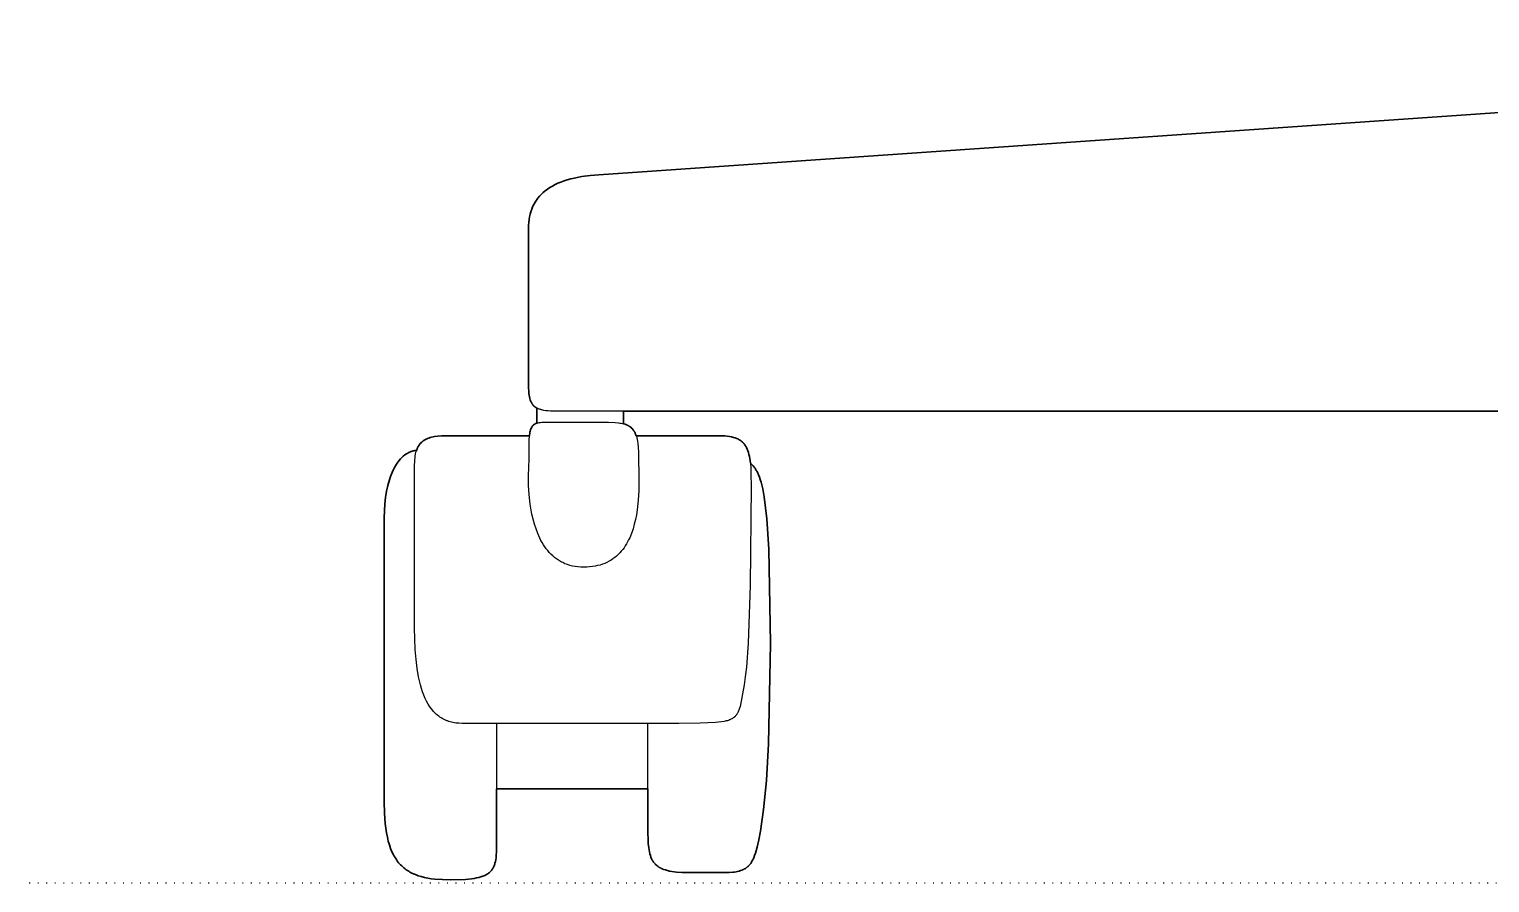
# Model space of a CAD drawing. Header units: millimetres. Extents: x 0 to 1824, y -1116 to 893.
# Drawn here: x 1079.5 to 1268, y 0 to 110.1 of the extents above; entities that cross this region are included whole.
import ezdxf

# ---------------------------------------------------------------- set-up
doc = ezdxf.new("R2010")
doc.units = ezdxf.units.MM
doc.linetypes.add('Dots', pattern=[1, 0, -1])
doc.layers.add('Blocks', color=7, linetype='Continuous')
for name, color, linetype, lineweight, true_color in [('Blocks$Inner', 7, 'Continuous', 25, 0x007f00), ('Blocks$Outline', 7, 'Continuous', 35, 0xff3f3f), ('Groud', 7, 'Dots', 25, 0x243775)]:
    doc.layers.add(name, color=color, linetype=linetype, lineweight=lineweight, true_color=true_color)

# ---------------------------------------------------------------- blocks, each defined once
blk = doc.blocks.new('Oxford Low Office Chair Side')
at = {"layer": 'Blocks$Inner'}
for points in [[(294.98, 60.83), (67.92, 60.83), (67.24, 60.84), (66.93, 60.87), (66.65, 60.9), (66.39, 60.94), (66.15, 60.99), (66.03, 61.02), (65.98, 61.04), (65.98, 61.04), (65.97, 61.04), (65.97, 61.04), (65.97, 61.04), (65.96, 61.04), (65.96, 61.04), (65.96, 61.04), (65.95, 61.04), (65.95, 61.05), (65.95, 61.05), (65.94, 61.05), (65.94, 61.05), (65.94, 61.05), (65.93, 61.05), (65.93, 61.05), (65.93, 61.05), (65.82, 61.09), (65.77, 61.11), (65.72, 61.13), (65.68, 61.15), (65.63, 61.17), (65.63, 61.17), (65.63, 61.17), (65.62, 61.17), (65.62, 61.17), (65.62, 61.17), (65.61, 61.17), (65.61, 61.17), (65.61, 61.18), (65.61, 61.18), (65.6, 61.18), (65.6, 61.18), (65.6, 61.18), (65.59, 61.18), (65.59, 61.18), (65.59, 61.19), (65.59, 61.19), (65.54, 61.21), (65.54, 61.21), (65.54, 61.21), (65.53, 61.21), (65.53, 61.21), (65.53, 61.22), (65.53, 61.22), (65.52, 61.22), (65.52, 61.22), (65.52, 61.22), (65.51, 61.22), (65.51, 61.22), (65.51, 61.22), (65.51, 61.23), (65.5, 61.23), (65.5, 61.23), (65.5, 61.23), (65.46, 61.25), (65.42, 61.28), (65.38, 61.3), (65.34, 61.33), (65.34, 61.33), (65.33, 61.33), (65.33, 61.33), (65.33, 61.33), (65.33, 61.33), (65.32, 61.34), (65.32, 61.34), (65.32, 61.34), (65.32, 61.34), (65.31, 61.34), (65.31, 61.34), (65.31, 61.35), (65.31, 61.35), (65.3, 61.35), (65.3, 61.35), (65.3, 61.35), (65.3, 61.35), (65.3, 61.36), (65.29, 61.36), (65.29, 61.36), (65.29, 61.36), (65.29, 61.36), (65.28, 61.36), (65.28, 61.37), (65.28, 61.37), (65.28, 61.37), (65.27, 61.37), (65.27, 61.37), (65.27, 61.37), (65.27, 61.38), (65.27, 61.38), (65.26, 61.38), (65.26, 61.38), (65.26, 61.38), (65.26, 61.38), (65.25, 61.39), (65.25, 61.39), (65.25, 61.39), (65.25, 61.39), (65.25, 61.39), (65.24, 61.39), (65.24, 61.4), (65.24, 61.4), (65.24, 61.4), (65.23, 61.4), (65.23, 61.4), (65.23, 61.4), (65.23, 61.41), (65.23, 61.41), (65.22, 61.41), (65.22, 61.41), (65.22, 61.41), (65.22, 61.42), (65.21, 61.42), (65.21, 61.42), (65.21, 61.42), (65.21, 61.42), (65.21, 61.42), (65.2, 61.43), (65.2, 61.43), (65.2, 61.43), (65.2, 61.43), (65.19, 61.43), (65.19, 61.43), (65.16, 61.46), (65.16, 61.46), (65.15, 61.47), (65.15, 61.47), (65.15, 61.47), (65.15, 61.47), (65.15, 61.47), (65.14, 61.48), (65.14, 61.48), (65.14, 61.48), (65.14, 61.48), (65.14, 61.48), (65.13, 61.49), (65.13, 61.49), (65.13, 61.49), (65.13, 61.49), (65.13, 61.49), (65.12, 61.49), (65.12, 61.5), (65.12, 61.5), (65.12, 61.5), (65.12, 61.5), (65.11, 61.5), (65.11, 61.51), (65.11, 61.51), (65.11, 61.51), (65.11, 61.51), (65.1, 61.51), (65.1, 61.51), (65.1, 61.52), (65.1, 61.52), (65.1, 61.52), (65.09, 61.52), (65.09, 61.52), (65.09, 61.53), (65.09, 61.53), (65.09, 61.53), (65.08, 61.53), (65.08, 61.53), (65.08, 61.54), (65.08, 61.54), (65.08, 61.54), (65.07, 61.54), (65.07, 61.54), (65.07, 61.55), (65.07, 61.55), (65.07, 61.55), (65.06, 61.55), (65.06, 61.55), (65.03, 61.58), (65, 61.62), (64.98, 61.65), (64.95, 61.68), (64.92, 61.72), (64.92, 61.72), (64.92, 61.72), (64.92, 61.72), (64.92, 61.73), (64.91, 61.73), (64.91, 61.73), (64.91, 61.73), (64.91, 61.74), (64.91, 61.74), (64.91, 61.74), (64.9, 61.74), (64.9, 61.74), (64.9, 61.75), (64.9, 61.75), (64.9, 61.75), (64.9, 61.75), (64.87, 61.79), (64.85, 61.83), (64.82, 61.86), (64.78, 61.94), (64.76, 61.98), (64.74, 62.02), (64.7, 62.1), (64.67, 62.19), (64.63, 62.28), (64.58, 62.47), (64.53, 62.67), (64.49, 62.89), (64.46, 63.12), (64.44, 63.36), (64.41, 63.89), (64.41, 66.59), (64.41, 84.44), (64.42, 84.82), (64.44, 85.19), (64.48, 85.55), (64.54, 85.9), (64.62, 86.24), (64.71, 86.57), (64.82, 86.89), (64.94, 87.19), (65.08, 87.49), (65.25, 87.78), (65.42, 88.06), (65.62, 88.32), (65.83, 88.58), (66.07, 88.82), (66.32, 89.06), (66.58, 89.28), (66.87, 89.49), (67.18, 89.69), (67.5, 89.88), (67.84, 90.06), (68.21, 90.23), (68.59, 90.39), (68.99, 90.53), (69.41, 90.67), (69.85, 90.79), (70.31, 90.9), (71.29, 91.09), (72.35, 91.23), (73.5, 91.32), (345.1, 110.11)], [(65.49, 59.29), (65.49, 61.24)], [(76.65, 59.21), (76.65, 60.83)], [(78.3, 57.66), (89.03, 57.66), (89.39, 57.66), (89.72, 57.64), (90.03, 57.61), (90.32, 57.58), (90.59, 57.53), (90.85, 57.46), (91.08, 57.39), (91.3, 57.3), (91.41, 57.25), (91.46, 57.23), (91.46, 57.23), (91.46, 57.23), (91.47, 57.22), (91.47, 57.22), (91.47, 57.22), (91.48, 57.22), (91.48, 57.22), (91.48, 57.22), (91.49, 57.22), (91.49, 57.21), (91.49, 57.21), (91.49, 57.21), (91.5, 57.21), (91.5, 57.21), (91.5, 57.21), (91.51, 57.2), (91.51, 57.2), (91.51, 57.2), (91.52, 57.2), (91.52, 57.2), (91.52, 57.2), (91.52, 57.19), (91.53, 57.19), (91.53, 57.19), (91.53, 57.19), (91.54, 57.19), (91.54, 57.19), (91.54, 57.18), (91.55, 57.18), (91.55, 57.18), (91.55, 57.18), (91.56, 57.18), (91.6, 57.15), (91.65, 57.12), (91.69, 57.09), (91.74, 57.06), (91.78, 57.03), (91.83, 57), (91.87, 56.97), (91.91, 56.94), (91.95, 56.9), (92.03, 56.83), (92.1, 56.76), (92.14, 56.72), (92.14, 56.72), (92.14, 56.72), (92.14, 56.72), (92.14, 56.71), (92.15, 56.71), (92.15, 56.71), (92.15, 56.71), (92.15, 56.7), (92.16, 56.7), (92.16, 56.7), (92.16, 56.7), (92.16, 56.69), (92.16, 56.69), (92.17, 56.69), (92.17, 56.69), (92.17, 56.68), (92.2, 56.64), (92.24, 56.6), (92.27, 56.56), (92.3, 56.52), (92.33, 56.48), (92.36, 56.43), (92.42, 56.35), (92.45, 56.3), (92.45, 56.3), (92.45, 56.29), (92.45, 56.29), (92.46, 56.29), (92.46, 56.28), (92.46, 56.28), (92.46, 56.28), (92.46, 56.28), (92.47, 56.26), (92.47, 56.26), (92.47, 56.26), (92.47, 56.26), (92.48, 56.25), (92.5, 56.2), (92.5, 56.2), (92.51, 56.2), (92.51, 56.2), (92.51, 56.19), (92.51, 56.19), (92.51, 56.19), (92.51, 56.18), (92.52, 56.18), (92.52, 56.18), (92.52, 56.17), (92.52, 56.17), (92.52, 56.17), (92.52, 56.17), (92.52, 56.16), (92.53, 56.16), (92.53, 56.16), (92.62, 55.95), (92.67, 55.85), (92.71, 55.74), (92.78, 55.5), (92.85, 55.26), (92.91, 55), (92.95, 54.73), (93.03, 54.13), (93.08, 53.48), (93.11, 52.76), (93.12, 51.14), (93.01, 38.38), (92.74, 30.91), (92.52, 27.83), (92.38, 26.57), (92.22, 25.55), (91.7, 22.76), (91.63, 22.51), (91.56, 22.28), (91.52, 22.17), (91.47, 22.07), (91.42, 21.97), (91.37, 21.87), (91.32, 21.78), (91.26, 21.7), (91.23, 21.65), (91.2, 21.61), (91.13, 21.54), (91.06, 21.46), (90.99, 21.39), (90.97, 21.37), (90.97, 21.37), (90.97, 21.37), (90.96, 21.37), (90.96, 21.37), (90.96, 21.36), (90.96, 21.36), (90.95, 21.36), (90.95, 21.36), (90.93, 21.34), (90.93, 21.34), (90.92, 21.34), (90.92, 21.34), (90.92, 21.33), (90.92, 21.33), (90.91, 21.33), (90.91, 21.33), (90.91, 21.32), (90.82, 21.26), (90.73, 21.2), (90.64, 21.15), (90.53, 21.09), (90.43, 21.04), (90.31, 21), (90.19, 20.95), (90.06, 20.91), (89.92, 20.88), (89.63, 20.81), (89.3, 20.75), (88.54, 20.66), (86.55, 20.57), (83.81, 20.55), (55.86, 20.55), (55.44, 20.57), (55.04, 20.6), (54.85, 20.63), (54.66, 20.67), (54.47, 20.71), (54.29, 20.76), (54.11, 20.82), (53.94, 20.88), (53.92, 20.89), (53.91, 20.89), (53.91, 20.89), (53.9, 20.89), (53.9, 20.9), (53.89, 20.9), (53.89, 20.9), (53.88, 20.9), (53.88, 20.9), (53.87, 20.91), (53.87, 20.91), (53.86, 20.91), (53.85, 20.91), (53.81, 20.93), (53.81, 20.93), (53.8, 20.93), (53.8, 20.94), (53.79, 20.94), (53.79, 20.94), (53.78, 20.94), (53.78, 20.95), (53.77, 20.95), (53.61, 21.02), (53.44, 21.1), (53.36, 21.15), (53.29, 21.19), (53.13, 21.28), (52.98, 21.38), (52.84, 21.49), (52.7, 21.6), (52.56, 21.72), (52.42, 21.84), (52.16, 22.11), (51.92, 22.4), (51.69, 22.71), (51.48, 23.05), (51.27, 23.41), (51.09, 23.79), (50.91, 24.2), (50.75, 24.62), (50.6, 25.07), (50.47, 25.55), (50.23, 26.55), (50.04, 27.65), (49.9, 28.82), (49.8, 30.08), (49.72, 32.83), (49.72, 53.94), (49.73, 54.25), (49.74, 54.54), (49.77, 54.81), (49.8, 55.07), (49.84, 55.31), (49.89, 55.53), (49.96, 55.74), (49.99, 55.84), (50.03, 55.94), (50.06, 56.03), (50.1, 56.12), (50.13, 56.16), (50.15, 56.21), (50.19, 56.29), (50.29, 56.45), (50.34, 56.52), (50.39, 56.59), (50.45, 56.66), (50.51, 56.73), (50.57, 56.79), (50.63, 56.85), (50.69, 56.9), (50.76, 56.96), (50.83, 57.01), (50.9, 57.06), (50.97, 57.11), (51.04, 57.15), (51.2, 57.23), (51.28, 57.27), (51.36, 57.31), (51.53, 57.37), (51.71, 57.43), (51.9, 57.48), (52.09, 57.52), (52.29, 57.55), (52.72, 57.61), (53.17, 57.64), (54.16, 57.66), (64.54, 57.66)], [(60.3, 20.55), (60.3, 5.41), (60.28, 4.07), (60.24, 3.49), (60.22, 3.23), (60.18, 2.97), (60.13, 2.74), (60.08, 2.51), (60.05, 2.4), (60.01, 2.3), (59.98, 2.2), (59.94, 2.1), (59.89, 2.01), (59.84, 1.92), (59.79, 1.83), (59.74, 1.74), (59.68, 1.66), (59.62, 1.58), (59.55, 1.5), (59.48, 1.43), (59.41, 1.36), (59.33, 1.29), (59.25, 1.23), (59.16, 1.17), (59.07, 1.11), (58.97, 1.05), (58.87, 1), (58.76, 0.94), (58.65, 0.9), (58.53, 0.85), (58.28, 0.76), (58.01, 0.69), (57.71, 0.62), (57.39, 0.56), (57.04, 0.51), (56.26, 0.44), (54.35, 0.39), (53.3, 0.41), (52.33, 0.48), (51.86, 0.53), (51.42, 0.6), (50.99, 0.69), (50.58, 0.79), (50.19, 0.91), (49.81, 1.05), (49.45, 1.2), (49.28, 1.29), (49.11, 1.38), (48.95, 1.48), (48.79, 1.58), (48.63, 1.68), (48.48, 1.8), (48.33, 1.91), (48.19, 2.04), (48.05, 2.17), (47.91, 2.3), (47.78, 2.45), (47.65, 2.59), (47.53, 2.75), (47.41, 2.91), (47.19, 3.25), (47.09, 3.43), (46.98, 3.62), (46.79, 4.01), (46.62, 4.44), (46.46, 4.89), (46.32, 5.38), (46.2, 5.9), (46.09, 6.45), (46, 7.03), (45.93, 7.64), (45.83, 8.98), (45.8, 10.47), (45.8, 47.06), (45.82, 47.99), (45.87, 48.87), (45.97, 49.71), (46.1, 50.51), (46.26, 51.27), (46.46, 51.97), (46.57, 52.3), (46.68, 52.62), (46.81, 52.93), (46.94, 53.22), (47.08, 53.5), (47.23, 53.77), (47.38, 54.02), (47.55, 54.25), (47.71, 54.47), (47.89, 54.67), (48.07, 54.86), (48.26, 55.03), (48.45, 55.19), (48.65, 55.32), (48.76, 55.39), (48.86, 55.44), (48.96, 55.5), (49.07, 55.55), (49.18, 55.59), (49.29, 55.63), (49.4, 55.67), (49.51, 55.7), (49.63, 55.72), (49.74, 55.75), (49.86, 55.76), (49.97, 55.78)], [(93.03, 54.15), (93.27, 53.9), (93.39, 53.77), (93.51, 53.62), (93.63, 53.47), (93.75, 53.29), (93.8, 53.19), (93.86, 53.09), (93.98, 52.87), (94.09, 52.62), (94.2, 52.33), (94.31, 52.02), (94.42, 51.66), (94.62, 50.81), (94.81, 49.77), (95.14, 46.97), (95.4, 43.04), (95.62, 30.88), (95.37, 17.94), (95.1, 13.2), (94.74, 9.47), (94.34, 6.64), (94.13, 5.53), (93.91, 4.6), (93.68, 3.84), (93.57, 3.52), (93.46, 3.23), (93.35, 2.98), (93.24, 2.77), (93.19, 2.67), (93.13, 2.59), (93.08, 2.5), (93.03, 2.43), (92.97, 2.36), (92.92, 2.3), (92.8, 2.17), (92.74, 2.12), (92.74, 2.11), (92.73, 2.11), (92.73, 2.11), (92.73, 2.11), (92.73, 2.11), (92.73, 2.1), (92.72, 2.1), (92.72, 2.1), (92.72, 2.1), (92.72, 2.1), (92.72, 2.1), (92.71, 2.09), (92.71, 2.09), (92.71, 2.09), (92.71, 2.09), (92.71, 2.09), (92.67, 2.06), (92.61, 2.01), (92.58, 1.98), (92.54, 1.96), (92.47, 1.91), (92.4, 1.86), (92.33, 1.82), (92.25, 1.78), (92.17, 1.74), (92.13, 1.72), (92.13, 1.72), (92.13, 1.71), (92.13, 1.71), (92.12, 1.71), (92.12, 1.71), (92.12, 1.71), (92.12, 1.71), (92.11, 1.71), (92.11, 1.71), (92.11, 1.71), (92.11, 1.7), (92.1, 1.7), (92.1, 1.7), (92.1, 1.7), (92.09, 1.7), (92.07, 1.69), (92.07, 1.69), (92.07, 1.69), (92.07, 1.69), (92.06, 1.68), (92.06, 1.68), (92.06, 1.68), (92.06, 1.68), (92.05, 1.68), (92.01, 1.66), (91.97, 1.65), (91.97, 1.64), (91.97, 1.64), (91.96, 1.64), (91.96, 1.64), (91.96, 1.64), (91.96, 1.64), (91.95, 1.64), (91.95, 1.64), (91.95, 1.64), (91.94, 1.64), (91.94, 1.63), (91.94, 1.63), (91.94, 1.63), (91.93, 1.63), (91.93, 1.63), (91.93, 1.63), (91.75, 1.57), (91.57, 1.51), (91.38, 1.47), (91.18, 1.42), (90.97, 1.39), (90.75, 1.36), (90.28, 1.31), (85.02, 1.31), (84.23, 1.33), (83.52, 1.38), (83.19, 1.41), (82.89, 1.46), (82.6, 1.51), (82.33, 1.58), (82.07, 1.65), (81.84, 1.73), (81.78, 1.75), (81.73, 1.77), (81.67, 1.8), (81.62, 1.82), (81.57, 1.85), (81.52, 1.87), (81.46, 1.9), (81.42, 1.92), (81.37, 1.95), (81.32, 1.98), (81.27, 2.01), (81.23, 2.03), (81.18, 2.06), (81.18, 2.06), (81.18, 2.07), (81.17, 2.07), (81.17, 2.07), (81.16, 2.08), (81.16, 2.08), (81.15, 2.08), (81.15, 2.08), (81.15, 2.09), (81.15, 2.09), (81.14, 2.09), (81.14, 2.09), (81.14, 2.09), (81.1, 2.12), (81.05, 2.16), (81.01, 2.19), (81.01, 2.19), (81.01, 2.19), (81, 2.19), (81, 2.2), (81, 2.2), (81, 2.2), (80.99, 2.2), (80.99, 2.2), (80.99, 2.21), (80.99, 2.21), (80.98, 2.21), (80.98, 2.21), (80.98, 2.21), (80.98, 2.22), (80.97, 2.22), (80.97, 2.22), (80.93, 2.25), (80.89, 2.29), (80.82, 2.36), (80.82, 2.36), (80.81, 2.36), (80.81, 2.36), (80.81, 2.37), (80.8, 2.38), (80.8, 2.38), (80.8, 2.38), (80.79, 2.38), (80.79, 2.38), (80.78, 2.39), (80.77, 2.4), (80.77, 2.41), (80.77, 2.41), (80.77, 2.41), (80.76, 2.41), (80.76, 2.41), (80.76, 2.42), (80.76, 2.42), (80.76, 2.42), (80.75, 2.43), (80.68, 2.51), (80.61, 2.58), (80.55, 2.67), (80.49, 2.75), (80.44, 2.84), (80.38, 2.93), (80.36, 2.97), (80.34, 3.02), (80.29, 3.11), (80.2, 3.31), (80.13, 3.52), (80.06, 3.75), (80, 3.98), (79.96, 4.23), (79.92, 4.49), (79.86, 5.05), (79.83, 5.67), (79.82, 6.34), (79.82, 20.55)], [(60.3, 12.1), (79.82, 12.1)]]:
    blk.add_lwpolyline(points, dxfattribs=at)
blk.add_lwpolyline([(64.49, 54.42), (64.49, 56.73), (64.5, 57.19), (64.53, 57.59), (64.55, 57.78), (64.57, 57.96), (64.6, 58.12), (64.64, 58.27), (64.68, 58.42), (64.72, 58.55), (64.78, 58.67), (64.81, 58.73), (64.84, 58.78), (64.87, 58.84), (64.91, 58.89), (64.91, 58.89), (64.91, 58.89), (64.91, 58.89), (64.91, 58.89), (64.91, 58.9), (64.92, 58.91), (64.94, 58.93), (64.98, 58.98), (65.03, 59.02), (65.03, 59.02), (65.03, 59.03), (65.03, 59.03), (65.04, 59.03), (65.04, 59.03), (65.04, 59.04), (65.04, 59.04), (65.05, 59.04), (65.07, 59.06), (65.12, 59.1), (65.16, 59.13), (65.22, 59.17), (65.27, 59.2), (65.33, 59.23), (65.35, 59.24), (65.38, 59.25), (65.45, 59.28), (65.51, 59.3), (65.58, 59.32), (65.65, 59.33), (65.79, 59.36), (65.95, 59.38), (66.13, 59.4), (66.31, 59.4), (74.72, 59.4), (75.6, 59.37), (76, 59.34), (76.19, 59.31), (76.38, 59.28), (76.55, 59.24), (76.72, 59.2), (76.88, 59.14), (76.96, 59.11), (77, 59.1), (77.04, 59.08), (77.08, 59.07), (77.11, 59.05), (77.15, 59.03), (77.15, 59.03), (77.16, 59.03), (77.16, 59.03), (77.16, 59.03), (77.16, 59.03), (77.16, 59.03), (77.17, 59.02), (77.17, 59.02), (77.17, 59.02), (77.17, 59.02), (77.18, 59.02), (77.18, 59.02), (77.18, 59.02), (77.18, 59.02), (77.19, 59.02), (77.19, 59.01), (77.22, 59), (77.23, 59), (77.23, 58.99), (77.23, 58.99), (77.23, 58.99), (77.23, 58.99), (77.24, 58.99), (77.24, 58.99), (77.24, 58.99), (77.24, 58.99), (77.25, 58.98), (77.25, 58.98), (77.25, 58.98), (77.25, 58.98), (77.25, 58.98), (77.26, 58.98), (77.26, 58.98), (77.29, 58.96), (77.33, 58.94), (77.36, 58.92), (77.4, 58.9), (77.43, 58.87), (77.46, 58.85), (77.49, 58.83), (77.53, 58.81), (77.59, 58.76), (77.65, 58.71), (77.71, 58.65), (77.82, 58.54), (77.87, 58.47), (77.92, 58.41), (77.97, 58.34), (78.02, 58.27), (78.06, 58.2), (78.11, 58.12), (78.15, 58.04), (78.19, 57.96), (78.26, 57.78), (78.33, 57.6), (78.39, 57.39), (78.44, 57.18), (78.48, 56.95), (78.52, 56.7), (78.57, 56.16), (78.58, 55.56), (78.66, 51.8), (78.64, 50.6), (78.57, 49.36), (78.43, 48.1), (78.33, 47.47), (78.21, 46.85), (78.06, 46.24), (77.89, 45.65), (77.69, 45.07), (77.46, 44.51), (77.33, 44.24), (77.19, 43.97), (77.05, 43.71), (76.89, 43.46), (76.73, 43.22), (76.56, 42.99), (76.37, 42.76), (76.18, 42.55), (75.98, 42.34), (75.76, 42.14), (75.54, 41.96), (75.3, 41.78), (75.06, 41.62), (74.8, 41.47), (74.53, 41.33), (74.25, 41.2), (73.96, 41.09), (73.65, 40.99), (73.33, 40.91), (73, 40.84), (72.65, 40.78), (72.29, 40.74), (71.92, 40.71), (71.53, 40.71), (71.15, 40.72), (70.77, 40.75), (70.42, 40.79), (70.07, 40.86), (69.74, 40.94), (69.42, 41.05), (69.11, 41.16), (68.82, 41.3), (68.68, 41.37), (68.54, 41.44), (68.4, 41.52), (68.27, 41.61), (68.14, 41.69), (68.01, 41.78), (67.89, 41.88), (67.76, 41.97), (67.64, 42.07), (67.53, 42.17), (67.3, 42.39), (67.09, 42.61), (66.89, 42.85), (66.7, 43.1), (66.51, 43.35), (66.34, 43.61), (66.18, 43.89), (66.02, 44.17), (65.88, 44.45), (65.61, 45.05), (65.38, 45.66), (65.18, 46.28), (65.01, 46.92), (64.86, 47.56), (64.64, 48.84), (64.51, 50.08), (64.43, 51.24), (64.41, 52.28), (64.45, 53.83)], close=True, dxfattribs=at)
at = {"layer": 'Blocks$Outline'}
for points in [[(73.5, 91.32), (345.1, 110.11)], [(68.59, 90.39), (68.99, 90.53)], [(68.99, 90.53), (69.41, 90.67)], [(69.41, 90.67), (69.85, 90.79)], [(69.85, 90.79), (70.31, 90.9)], [(70.31, 90.9), (71.29, 91.09)], [(71.29, 91.09), (72.35, 91.23)], [(72.35, 91.23), (73.5, 91.32)], [(65.62, 88.32), (65.83, 88.58)], [(65.83, 88.58), (66.07, 88.82)], [(66.07, 88.82), (66.32, 89.06)], [(66.32, 89.06), (66.58, 89.28)], [(66.58, 89.28), (66.87, 89.49)], [(66.87, 89.49), (67.18, 89.69)], [(67.18, 89.69), (67.5, 89.88)], [(67.5, 89.88), (67.84, 90.06)], [(67.84, 90.06), (68.21, 90.23)], [(68.21, 90.23), (68.59, 90.39)], [(64.71, 86.57), (64.82, 86.89)], [(64.82, 86.89), (64.94, 87.19)], [(64.94, 87.19), (65.08, 87.49)], [(65.08, 87.49), (65.25, 87.78)], [(65.25, 87.78), (65.42, 88.06)], [(65.42, 88.06), (65.62, 88.32)], [(64.41, 84.44), (64.42, 84.82)], [(64.42, 84.82), (64.44, 85.19)], [(64.44, 85.19), (64.48, 85.55)], [(64.48, 85.55), (64.54, 85.9)], [(64.54, 85.9), (64.62, 86.24)], [(64.62, 86.24), (64.71, 86.57)], [(64.41, 66.59), (64.41, 84.44)], [(64.41, 63.89), (64.41, 66.59)], [(64.44, 63.36), (64.41, 63.89)], [(64.46, 63.12), (64.44, 63.36)], [(64.49, 62.89), (64.46, 63.12)], [(64.53, 62.67), (64.49, 62.89)], [(64.58, 62.47), (64.53, 62.67)], [(64.63, 62.28), (64.58, 62.47)], [(64.67, 62.19), (64.63, 62.28)], [(64.7, 62.1), (64.67, 62.19)], [(64.74, 62.02), (64.7, 62.1)], [(64.76, 61.98), (64.74, 62.02)], [(64.78, 61.94), (64.76, 61.98)], [(64.82, 61.86), (64.78, 61.94)], [(64.85, 61.83), (64.82, 61.86)], [(64.87, 61.79), (64.85, 61.83)], [(64.9, 61.75), (64.87, 61.79)], [(64.9, 61.74), (64.9, 61.75)], [(64.9, 61.75), (64.9, 61.75)], [(64.9, 61.75), (64.9, 61.75)], [(64.9, 61.75), (64.9, 61.75)], [(64.91, 61.74), (64.9, 61.74)], [(64.9, 61.74), (64.9, 61.74)], [(64.91, 61.73), (64.91, 61.74)], [(64.91, 61.74), (64.91, 61.74)], [(64.91, 61.74), (64.91, 61.74)], [(64.92, 61.73), (64.91, 61.73)], [(64.91, 61.73), (64.91, 61.73)], [(64.91, 61.73), (64.91, 61.73)], [(64.92, 61.72), (64.92, 61.73)], [(64.95, 61.68), (64.92, 61.72)], [(64.92, 61.72), (64.92, 61.72)], [(64.92, 61.72), (64.92, 61.72)], [(64.92, 61.72), (64.92, 61.72)], [(64.98, 61.65), (64.95, 61.68)], [(65, 61.62), (64.98, 61.65)], [(65.03, 61.58), (65, 61.62)], [(65.06, 61.55), (65.03, 61.58)], [(65.07, 61.55), (65.06, 61.55)], [(65.06, 61.55), (65.06, 61.55)], [(65.07, 61.54), (65.07, 61.55)], [(65.07, 61.55), (65.07, 61.55)], [(65.07, 61.55), (65.07, 61.55)], [(65.08, 61.54), (65.07, 61.54)], [(65.07, 61.54), (65.07, 61.54)], [(65.08, 61.53), (65.08, 61.54)], [(65.08, 61.54), (65.08, 61.54)], [(65.08, 61.54), (65.08, 61.54)], [(65.09, 61.53), (65.08, 61.53)], [(65.08, 61.53), (65.08, 61.53)], [(65.09, 61.52), (65.09, 61.53)], [(65.09, 61.53), (65.09, 61.53)], [(65.09, 61.53), (65.09, 61.53)], [(65.1, 61.52), (65.09, 61.52)], [(65.09, 61.52), (65.09, 61.52)], [(65.1, 61.51), (65.1, 61.52)], [(65.1, 61.52), (65.1, 61.52)], [(65.1, 61.52), (65.1, 61.52)], [(65.11, 61.51), (65.1, 61.51)], [(65.1, 61.51), (65.1, 61.51)], [(65.11, 61.5), (65.11, 61.51)], [(65.11, 61.51), (65.11, 61.51)], [(65.11, 61.51), (65.11, 61.51)], [(65.11, 61.51), (65.11, 61.51)], [(65.12, 61.5), (65.11, 61.5)], [(65.12, 61.49), (65.12, 61.5)], [(65.12, 61.5), (65.12, 61.5)], [(65.12, 61.5), (65.12, 61.5)], [(65.12, 61.5), (65.12, 61.5)], [(65.13, 61.49), (65.12, 61.49)], [(65.14, 61.48), (65.13, 61.49)], [(65.13, 61.49), (65.13, 61.49)], [(65.13, 61.49), (65.13, 61.49)], [(65.13, 61.49), (65.13, 61.49)], [(65.13, 61.49), (65.13, 61.49)], [(65.15, 61.47), (65.14, 61.48)], [(65.14, 61.48), (65.14, 61.48)], [(65.14, 61.48), (65.14, 61.48)], [(65.14, 61.48), (65.14, 61.48)], [(65.14, 61.48), (65.14, 61.48)], [(65.16, 61.46), (65.15, 61.47)], [(65.15, 61.47), (65.15, 61.47)], [(65.15, 61.47), (65.15, 61.47)], [(65.15, 61.47), (65.15, 61.47)], [(65.15, 61.47), (65.15, 61.47)], [(65.19, 61.43), (65.16, 61.46)], [(65.16, 61.46), (65.16, 61.46)], [(65.2, 61.43), (65.19, 61.43)], [(65.19, 61.43), (65.19, 61.43)], [(65.21, 61.42), (65.2, 61.43)], [(65.2, 61.43), (65.2, 61.43)], [(65.2, 61.43), (65.2, 61.43)], [(65.2, 61.43), (65.2, 61.43)], [(65.22, 61.42), (65.21, 61.42)], [(65.21, 61.42), (65.21, 61.42)], [(65.21, 61.42), (65.21, 61.42)], [(65.21, 61.42), (65.21, 61.42)], [(65.21, 61.42), (65.21, 61.42)], [(65.22, 61.41), (65.22, 61.42)], [(65.23, 61.41), (65.22, 61.41)], [(65.22, 61.41), (65.22, 61.41)], [(65.22, 61.41), (65.22, 61.41)], [(65.23, 61.4), (65.23, 61.41)], [(65.23, 61.41), (65.23, 61.41)], [(65.24, 61.4), (65.23, 61.4)], [(65.23, 61.4), (65.23, 61.4)], [(65.23, 61.4), (65.23, 61.4)], [(65.24, 61.39), (65.24, 61.4)], [(65.24, 61.4), (65.24, 61.4)], [(65.24, 61.4), (65.24, 61.4)], [(65.25, 61.39), (65.24, 61.39)], [(65.26, 61.38), (65.25, 61.39)], [(65.25, 61.39), (65.25, 61.39)], [(65.25, 61.39), (65.25, 61.39)], [(65.25, 61.39), (65.25, 61.39)], [(65.25, 61.39), (65.25, 61.39)], [(65.27, 61.38), (65.26, 61.38)], [(65.26, 61.38), (65.26, 61.38)], [(65.26, 61.38), (65.26, 61.38)], [(65.26, 61.38), (65.26, 61.38)], [(65.27, 61.37), (65.27, 61.38)], [(65.27, 61.38), (65.27, 61.38)], [(65.28, 61.37), (65.27, 61.37)], [(65.27, 61.37), (65.27, 61.37)], [(65.27, 61.37), (65.27, 61.37)], [(65.28, 61.36), (65.28, 61.37)], [(65.28, 61.37), (65.28, 61.37)], [(65.28, 61.37), (65.28, 61.37)], [(65.29, 61.36), (65.28, 61.36)], [(65.3, 61.36), (65.29, 61.36)], [(65.29, 61.36), (65.29, 61.36)], [(65.29, 61.36), (65.29, 61.36)], [(65.29, 61.36), (65.29, 61.36)], [(65.3, 61.35), (65.3, 61.36)], [(65.31, 61.35), (65.3, 61.35)], [(65.3, 61.35), (65.3, 61.35)], [(65.3, 61.35), (65.3, 61.35)], [(65.3, 61.35), (65.3, 61.35)], [(65.31, 61.34), (65.31, 61.35)], [(65.31, 61.35), (65.31, 61.35)], [(65.32, 61.34), (65.31, 61.34)], [(65.31, 61.34), (65.31, 61.34)], [(65.33, 61.33), (65.32, 61.34)], [(65.32, 61.34), (65.32, 61.34)], [(65.32, 61.34), (65.32, 61.34)], [(65.32, 61.34), (65.32, 61.34)], [(65.34, 61.33), (65.33, 61.33)], [(65.33, 61.33), (65.33, 61.33)], [(65.33, 61.33), (65.33, 61.33)], [(65.33, 61.33), (65.33, 61.33)], [(65.38, 61.3), (65.34, 61.33)], [(65.34, 61.33), (65.34, 61.33)], [(65.42, 61.28), (65.38, 61.3)], [(65.46, 61.25), (65.42, 61.28)], [(65.49, 61.24), (65.46, 61.25)], [(65.49, 59.29), (65.49, 61.24)], [(281, 60.83), (76.65, 60.83)], [(76.65, 60.83), (76.65, 59.21)], [(64.64, 58.27), (64.68, 58.42)], [(64.68, 58.42), (64.72, 58.55)], [(64.72, 58.55), (64.78, 58.67)], [(64.78, 58.67), (64.81, 58.73)], [(64.81, 58.73), (64.84, 58.78)], [(64.84, 58.78), (64.87, 58.84)], [(64.87, 58.84), (64.91, 58.89)], [(64.91, 58.89), (64.91, 58.9)], [(64.91, 58.9), (64.92, 58.9)], [(64.91, 58.89), (64.91, 58.89)], [(64.91, 58.89), (64.91, 58.89)], [(64.91, 58.89), (64.91, 58.89)], [(64.91, 58.89), (64.91, 58.89)], [(64.91, 58.89), (64.91, 58.89)], [(64.91, 58.89), (64.91, 58.89)], [(64.92, 58.91), (64.94, 58.93)], [(64.92, 58.9), (64.92, 58.91)], [(64.94, 58.93), (64.98, 58.98)], [(64.98, 58.98), (65.03, 59.02)], [(65.03, 59.02), (65.03, 59.03)], [(65.03, 59.03), (65.03, 59.03)], [(65.03, 59.03), (65.03, 59.03)], [(65.03, 59.03), (65.04, 59.03)], [(65.03, 59.02), (65.03, 59.02)], [(65.04, 59.03), (65.04, 59.04)], [(65.04, 59.04), (65.04, 59.04)], [(65.04, 59.04), (65.04, 59.04)], [(65.04, 59.04), (65.05, 59.04)], [(65.04, 59.03), (65.04, 59.03)], [(65.04, 59.03), (65.04, 59.03)], [(65.05, 59.04), (65.07, 59.06)], [(65.05, 59.04), (65.05, 59.04)], [(65.07, 59.06), (65.12, 59.1)], [(65.12, 59.1), (65.16, 59.13)], [(65.16, 59.13), (65.22, 59.17)], [(65.22, 59.17), (65.27, 59.2)], [(65.27, 59.2), (65.33, 59.23)], [(65.33, 59.23), (65.35, 59.24)], [(65.35, 59.24), (65.38, 59.25)], [(65.38, 59.25), (65.45, 59.28)], [(65.45, 59.28), (65.49, 59.29)], [(76.65, 59.21), (76.72, 59.2)], [(76.72, 59.2), (76.88, 59.14)], [(76.88, 59.14), (76.96, 59.11)], [(76.96, 59.11), (77, 59.1)], [(77, 59.1), (77.04, 59.08)], [(77.04, 59.08), (77.08, 59.07)], [(77.08, 59.07), (77.11, 59.05)], [(77.11, 59.05), (77.15, 59.03)], [(77.15, 59.03), (77.15, 59.03)], [(77.15, 59.03), (77.16, 59.03)], [(77.16, 59.03), (77.16, 59.03)], [(77.16, 59.03), (77.16, 59.03)], [(77.16, 59.03), (77.16, 59.03)], [(77.16, 59.03), (77.16, 59.03)], [(77.16, 59.03), (77.17, 59.02)], [(77.17, 59.02), (77.17, 59.02)], [(77.17, 59.02), (77.17, 59.02)], [(77.17, 59.02), (77.17, 59.02)], [(77.17, 59.02), (77.18, 59.02)], [(77.18, 59.02), (77.18, 59.02)], [(77.18, 59.02), (77.18, 59.02)], [(77.18, 59.02), (77.18, 59.02)], [(77.18, 59.02), (77.19, 59.02)], [(77.19, 59.02), (77.19, 59.01)], [(77.19, 59.01), (77.22, 59)], [(77.22, 59), (77.23, 59)], [(77.23, 59), (77.23, 58.99)], [(77.23, 58.99), (77.23, 58.99)], [(77.23, 58.99), (77.23, 58.99)], [(77.23, 58.99), (77.23, 58.99)], [(77.23, 58.99), (77.24, 58.99)], [(77.24, 58.99), (77.24, 58.99)], [(77.24, 58.99), (77.24, 58.99)], [(77.24, 58.99), (77.24, 58.99)], [(77.24, 58.99), (77.25, 58.98)], [(77.25, 58.98), (77.25, 58.98)], [(77.25, 58.98), (77.25, 58.98)], [(77.25, 58.98), (77.25, 58.98)], [(77.25, 58.98), (77.25, 58.98)], [(77.25, 58.98), (77.26, 58.98)], [(77.26, 58.98), (77.26, 58.98)], [(77.26, 58.98), (77.29, 58.96)], [(77.29, 58.96), (77.33, 58.94)], [(77.33, 58.94), (77.36, 58.92)], [(77.36, 58.92), (77.4, 58.9)], [(77.4, 58.9), (77.43, 58.87)], [(77.43, 58.87), (77.46, 58.85)], [(77.46, 58.85), (77.49, 58.83)], [(77.49, 58.83), (77.53, 58.81)], [(77.53, 58.81), (77.59, 58.76)], [(77.59, 58.76), (77.65, 58.71)], [(77.65, 58.71), (77.71, 58.65)], [(77.71, 58.65), (77.82, 58.54)], [(77.82, 58.54), (77.87, 58.47)], [(77.87, 58.47), (77.92, 58.41)], [(50.34, 56.52), (50.39, 56.59)], [(50.39, 56.59), (50.45, 56.66)], [(50.45, 56.66), (50.51, 56.73)], [(50.51, 56.73), (50.57, 56.79)], [(50.57, 56.79), (50.63, 56.85)], [(50.63, 56.85), (50.69, 56.9)], [(50.69, 56.9), (50.76, 56.96)], [(50.76, 56.96), (50.83, 57.01)], [(50.83, 57.01), (50.9, 57.06)], [(50.9, 57.06), (50.97, 57.11)], [(50.97, 57.11), (51.04, 57.15)], [(51.04, 57.15), (51.2, 57.23)], [(51.2, 57.23), (51.28, 57.27)], [(51.28, 57.27), (51.36, 57.31)], [(51.36, 57.31), (51.53, 57.37)], [(51.53, 57.37), (51.71, 57.43)], [(51.71, 57.43), (51.9, 57.48)], [(51.9, 57.48), (52.09, 57.52)], [(52.09, 57.52), (52.29, 57.55)], [(52.29, 57.55), (52.72, 57.61)], [(52.72, 57.61), (53.17, 57.64)], [(53.17, 57.64), (54.16, 57.66)], [(54.16, 57.66), (64.54, 57.66)], [(64.54, 57.66), (64.55, 57.78)], [(64.55, 57.78), (64.57, 57.96)], [(64.57, 57.96), (64.6, 58.12)], [(64.6, 58.12), (64.64, 58.27)], [(77.92, 58.41), (77.97, 58.34)], [(77.97, 58.34), (78.02, 58.27)], [(78.02, 58.27), (78.06, 58.2)], [(78.06, 58.2), (78.11, 58.12)], [(78.11, 58.12), (78.15, 58.04)], [(78.15, 58.04), (78.19, 57.96)], [(78.19, 57.96), (78.26, 57.78)], [(78.26, 57.78), (78.31, 57.66)], [(78.31, 57.66), (89.03, 57.66)], [(89.03, 57.66), (89.39, 57.66)], [(89.39, 57.66), (89.72, 57.64)], [(89.72, 57.64), (90.03, 57.61)], [(90.03, 57.61), (90.32, 57.58)], [(90.32, 57.58), (90.59, 57.53)], [(90.59, 57.53), (90.85, 57.46)], [(90.85, 57.46), (91.08, 57.39)], [(91.08, 57.39), (91.3, 57.3)], [(91.3, 57.3), (91.41, 57.25)], [(91.41, 57.25), (91.46, 57.23)], [(91.46, 57.23), (91.46, 57.23)], [(91.46, 57.23), (91.46, 57.23)], [(91.46, 57.23), (91.47, 57.22)], [(91.47, 57.22), (91.47, 57.22)], [(91.47, 57.22), (91.47, 57.22)], [(91.47, 57.22), (91.48, 57.22)], [(91.48, 57.22), (91.48, 57.22)], [(91.48, 57.22), (91.48, 57.22)], [(91.48, 57.22), (91.49, 57.22)], [(91.49, 57.22), (91.49, 57.21)], [(91.49, 57.21), (91.49, 57.21)], [(91.49, 57.21), (91.49, 57.21)], [(91.49, 57.21), (91.5, 57.21)], [(91.5, 57.21), (91.5, 57.21)], [(91.5, 57.21), (91.5, 57.21)], [(91.5, 57.21), (91.51, 57.2)], [(91.51, 57.2), (91.51, 57.2)], [(91.51, 57.2), (91.51, 57.2)], [(91.51, 57.2), (91.52, 57.2)], [(91.52, 57.2), (91.52, 57.2)], [(91.52, 57.2), (91.52, 57.2)], [(91.52, 57.2), (91.52, 57.19)], [(91.52, 57.19), (91.53, 57.19)], [(91.53, 57.19), (91.53, 57.19)], [(91.53, 57.19), (91.53, 57.19)], [(91.53, 57.19), (91.54, 57.19)], [(91.54, 57.19), (91.54, 57.19)], [(91.54, 57.19), (91.54, 57.18)], [(91.54, 57.18), (91.55, 57.18)], [(91.55, 57.18), (91.55, 57.18)], [(91.55, 57.18), (91.55, 57.18)], [(91.55, 57.18), (91.56, 57.18)], [(91.56, 57.18), (91.6, 57.15)], [(91.6, 57.15), (91.65, 57.12)], [(91.65, 57.12), (91.69, 57.09)], [(91.69, 57.09), (91.74, 57.06)], [(91.74, 57.06), (91.78, 57.03)], [(91.78, 57.03), (91.83, 57)], [(91.83, 57), (91.87, 56.97)], [(91.87, 56.97), (91.91, 56.94)], [(91.91, 56.94), (91.95, 56.9)], [(91.95, 56.9), (92.03, 56.83)], [(92.03, 56.83), (92.1, 56.76)], [(92.1, 56.76), (92.14, 56.72)], [(92.14, 56.72), (92.14, 56.72)], [(92.14, 56.72), (92.14, 56.72)], [(92.14, 56.72), (92.14, 56.72)], [(92.14, 56.72), (92.14, 56.71)], [(92.14, 56.71), (92.15, 56.71)], [(92.15, 56.71), (92.15, 56.71)], [(92.15, 56.71), (92.15, 56.71)], [(92.15, 56.71), (92.15, 56.7)], [(92.15, 56.7), (92.16, 56.7)], [(92.16, 56.7), (92.16, 56.7)], [(92.16, 56.7), (92.16, 56.7)], [(92.16, 56.7), (92.16, 56.69)], [(92.16, 56.69), (92.16, 56.69)], [(92.16, 56.69), (92.17, 56.69)], [(92.17, 56.69), (92.17, 56.69)], [(92.17, 56.69), (92.17, 56.68)], [(92.17, 56.68), (92.2, 56.64)], [(92.2, 56.64), (92.24, 56.6)], [(92.24, 56.6), (92.27, 56.56)], [(92.27, 56.56), (92.3, 56.52)], [(47.71, 54.47), (47.89, 54.67)], [(47.89, 54.67), (48.07, 54.86)], [(48.07, 54.86), (48.26, 55.03)], [(48.26, 55.03), (48.45, 55.19)], [(48.45, 55.19), (48.65, 55.32)], [(48.65, 55.32), (48.76, 55.39)], [(48.76, 55.39), (48.86, 55.44)], [(48.86, 55.44), (48.96, 55.5)], [(48.96, 55.5), (49.07, 55.55)], [(49.07, 55.55), (49.18, 55.59)], [(49.18, 55.59), (49.29, 55.63)], [(49.29, 55.63), (49.4, 55.67)], [(49.4, 55.67), (49.51, 55.7)], [(49.51, 55.7), (49.63, 55.72)], [(49.63, 55.72), (49.74, 55.75)], [(49.74, 55.75), (49.86, 55.76)], [(49.86, 55.76), (49.97, 55.78)], [(49.97, 55.78), (49.99, 55.84)], [(49.99, 55.84), (50.03, 55.94)], [(50.03, 55.94), (50.06, 56.03)], [(50.06, 56.03), (50.1, 56.12)], [(50.1, 56.12), (50.13, 56.16)], [(50.13, 56.16), (50.15, 56.21)], [(50.15, 56.21), (50.19, 56.29)], [(50.19, 56.29), (50.29, 56.45)], [(50.29, 56.45), (50.34, 56.52)], [(92.3, 56.52), (92.33, 56.48)], [(92.33, 56.48), (92.36, 56.43)], [(92.36, 56.43), (92.42, 56.35)], [(92.42, 56.35), (92.45, 56.3)], [(92.45, 56.3), (92.45, 56.3)], [(92.45, 56.3), (92.45, 56.29)], [(92.45, 56.29), (92.45, 56.29)], [(92.45, 56.29), (92.46, 56.29)], [(92.46, 56.29), (92.46, 56.28)], [(92.46, 56.28), (92.46, 56.28)], [(92.46, 56.28), (92.46, 56.28)], [(92.46, 56.28), (92.46, 56.28)], [(92.46, 56.28), (92.47, 56.26)], [(92.47, 56.26), (92.47, 56.26)], [(92.47, 56.26), (92.47, 56.26)], [(92.47, 56.26), (92.47, 56.26)], [(92.47, 56.26), (92.48, 56.25)], [(92.48, 56.25), (92.5, 56.2)], [(92.5, 56.2), (92.5, 56.2)], [(92.5, 56.2), (92.51, 56.2)], [(92.51, 56.2), (92.51, 56.2)], [(92.51, 56.2), (92.51, 56.19)], [(92.51, 56.19), (92.51, 56.19)], [(92.51, 56.19), (92.51, 56.19)], [(92.51, 56.19), (92.51, 56.18)], [(92.51, 56.18), (92.52, 56.18)], [(92.52, 56.18), (92.52, 56.18)], [(92.52, 56.18), (92.52, 56.17)], [(92.52, 56.17), (92.52, 56.17)], [(92.52, 56.17), (92.52, 56.17)], [(92.52, 56.17), (92.52, 56.17)], [(92.52, 56.17), (92.52, 56.16)], [(92.52, 56.16), (92.53, 56.16)], [(92.53, 56.16), (92.53, 56.16)], [(92.53, 56.16), (92.62, 55.95)], [(92.62, 55.95), (92.67, 55.85)], [(92.67, 55.85), (92.71, 55.74)], [(92.71, 55.74), (92.78, 55.5)], [(92.78, 55.5), (92.85, 55.26)], [(92.85, 55.26), (92.91, 55)], [(92.91, 55), (92.95, 54.73)], [(92.95, 54.73), (93.03, 54.15)], [(46.68, 52.62), (46.81, 52.93)], [(46.81, 52.93), (46.94, 53.22)], [(46.94, 53.22), (47.08, 53.5)], [(47.08, 53.5), (47.23, 53.77)], [(47.23, 53.77), (47.38, 54.02)], [(47.38, 54.02), (47.55, 54.25)], [(47.55, 54.25), (47.71, 54.47)], [(93.03, 54.15), (93.27, 53.9)], [(93.27, 53.9), (93.39, 53.77)], [(93.39, 53.77), (93.51, 53.62)], [(93.51, 53.62), (93.63, 53.47)], [(93.63, 53.47), (93.75, 53.29)], [(93.75, 53.29), (93.8, 53.19)], [(93.8, 53.19), (93.86, 53.09)], [(93.86, 53.09), (93.98, 52.87)], [(93.98, 52.87), (94.09, 52.62)], [(46.1, 50.51), (46.26, 51.27)], [(46.26, 51.27), (46.46, 51.97)], [(46.46, 51.97), (46.57, 52.3)], [(46.57, 52.3), (46.68, 52.62)], [(94.09, 52.62), (94.2, 52.33)], [(94.2, 52.33), (94.31, 52.02)], [(94.31, 52.02), (94.42, 51.66)], [(94.42, 51.66), (94.62, 50.81)], [(45.87, 48.87), (45.97, 49.71)], [(45.97, 49.71), (46.1, 50.51)], [(94.62, 50.81), (94.81, 49.77)], [(94.81, 49.77), (95.14, 46.97)], [(45.8, 47.06), (45.82, 47.99)], [(45.82, 47.99), (45.87, 48.87)], [(45.8, 10.47), (45.8, 47.06)], [(95.14, 46.97), (95.4, 43.04)], [(95.4, 43.04), (95.62, 30.88)], [(95.62, 30.88), (95.37, 17.94)], [(95.37, 17.94), (95.1, 13.2)], [(95.1, 13.2), (94.74, 9.47)], [(79.82, 12.1), (60.3, 12.1)], [(60.3, 12.1), (60.3, 5.41)], [(79.82, 6.34), (79.82, 12.1)], [(45.83, 8.98), (45.8, 10.47)], [(94.74, 9.47), (94.34, 6.64)], [(45.93, 7.64), (45.83, 8.98)], [(46, 7.03), (45.93, 7.64)], [(46.09, 6.45), (46, 7.03)], [(46.2, 5.9), (46.09, 6.45)], [(46.32, 5.38), (46.2, 5.9)], [(79.83, 5.67), (79.82, 6.34)], [(79.86, 5.05), (79.83, 5.67)], [(94.34, 6.64), (94.13, 5.53)], [(46.46, 4.89), (46.32, 5.38)], [(46.62, 4.44), (46.46, 4.89)], [(46.79, 4.01), (46.62, 4.44)], [(46.98, 3.62), (46.79, 4.01)], [(60.28, 4.07), (60.24, 3.49)], [(60.3, 5.41), (60.28, 4.07)], [(79.92, 4.49), (79.86, 5.05)], [(79.96, 4.23), (79.92, 4.49)], [(80, 3.98), (79.96, 4.23)], [(80.06, 3.75), (80, 3.98)], [(93.68, 3.84), (93.57, 3.52)], [(93.91, 4.6), (93.68, 3.84)], [(94.13, 5.53), (93.91, 4.6)], [(47.09, 3.43), (46.98, 3.62)], [(47.19, 3.25), (47.09, 3.43)], [(47.41, 2.91), (47.19, 3.25)], [(47.53, 2.75), (47.41, 2.91)], [(47.65, 2.59), (47.53, 2.75)], [(47.78, 2.45), (47.65, 2.59)], [(47.91, 2.3), (47.78, 2.45)], [(48.05, 2.17), (47.91, 2.3)], [(48.19, 2.04), (48.05, 2.17)], [(48.33, 1.91), (48.19, 2.04)], [(48.48, 1.8), (48.33, 1.91)], [(59.84, 1.92), (59.79, 1.83)], [(59.89, 2.01), (59.84, 1.92)], [(59.94, 2.1), (59.89, 2.01)], [(59.98, 2.2), (59.94, 2.1)], [(60.01, 2.3), (59.98, 2.2)], [(60.05, 2.4), (60.01, 2.3)], [(60.08, 2.51), (60.05, 2.4)], [(60.13, 2.74), (60.08, 2.51)], [(60.18, 2.97), (60.13, 2.74)], [(60.22, 3.23), (60.18, 2.97)], [(60.24, 3.49), (60.22, 3.23)], [(80.13, 3.52), (80.06, 3.75)], [(80.2, 3.31), (80.13, 3.52)], [(80.29, 3.11), (80.2, 3.31)], [(80.34, 3.02), (80.29, 3.11)], [(80.36, 2.97), (80.34, 3.02)], [(80.38, 2.93), (80.36, 2.97)], [(80.44, 2.84), (80.38, 2.93)], [(80.49, 2.75), (80.44, 2.84)], [(80.55, 2.67), (80.49, 2.75)], [(80.61, 2.58), (80.55, 2.67)], [(80.68, 2.51), (80.61, 2.58)], [(80.75, 2.43), (80.68, 2.51)], [(80.76, 2.42), (80.75, 2.43)], [(80.76, 2.41), (80.76, 2.42)], [(80.76, 2.42), (80.76, 2.42)], [(80.76, 2.42), (80.76, 2.42)], [(80.77, 2.41), (80.76, 2.41)], [(80.76, 2.41), (80.76, 2.41)], [(80.77, 2.4), (80.77, 2.41)], [(80.77, 2.41), (80.77, 2.41)], [(80.77, 2.41), (80.77, 2.41)], [(80.78, 2.39), (80.77, 2.4)], [(80.79, 2.38), (80.78, 2.39)], [(80.8, 2.38), (80.79, 2.38)], [(80.79, 2.38), (80.79, 2.38)], [(80.81, 2.37), (80.8, 2.38)], [(80.8, 2.38), (80.8, 2.38)], [(80.8, 2.38), (80.8, 2.38)], [(80.81, 2.36), (80.81, 2.37)], [(80.82, 2.36), (80.81, 2.36)], [(80.81, 2.36), (80.81, 2.36)], [(80.89, 2.29), (80.82, 2.36)], [(80.82, 2.36), (80.82, 2.36)], [(80.93, 2.25), (80.89, 2.29)], [(80.97, 2.22), (80.93, 2.25)], [(80.98, 2.22), (80.97, 2.22)], [(80.97, 2.22), (80.97, 2.22)], [(80.98, 2.21), (80.98, 2.22)], [(80.99, 2.21), (80.98, 2.21)], [(80.98, 2.21), (80.98, 2.21)], [(80.98, 2.21), (80.98, 2.21)], [(80.99, 2.2), (80.99, 2.21)], [(80.99, 2.21), (80.99, 2.21)], [(81, 2.2), (80.99, 2.2)], [(80.99, 2.2), (80.99, 2.2)], [(81, 2.19), (81, 2.2)], [(81, 2.2), (81, 2.2)], [(81, 2.2), (81, 2.2)], [(81.01, 2.19), (81, 2.19)], [(81.05, 2.16), (81.01, 2.19)], [(81.01, 2.19), (81.01, 2.19)], [(81.01, 2.19), (81.01, 2.19)], [(81.1, 2.12), (81.05, 2.16)], [(81.14, 2.09), (81.1, 2.12)], [(81.15, 2.09), (81.14, 2.09)], [(81.14, 2.09), (81.14, 2.09)], [(81.14, 2.09), (81.14, 2.09)], [(81.15, 2.08), (81.15, 2.09)], [(81.15, 2.09), (81.15, 2.09)], [(81.16, 2.08), (81.15, 2.08)], [(81.15, 2.08), (81.15, 2.08)], [(81.17, 2.07), (81.16, 2.08)], [(81.16, 2.08), (81.16, 2.08)], [(81.18, 2.07), (81.17, 2.07)], [(81.17, 2.07), (81.17, 2.07)], [(81.18, 2.06), (81.18, 2.07)], [(81.23, 2.03), (81.18, 2.06)], [(81.18, 2.06), (81.18, 2.06)], [(81.27, 2.01), (81.23, 2.03)], [(81.32, 1.98), (81.27, 2.01)], [(81.37, 1.95), (81.32, 1.98)], [(81.42, 1.92), (81.37, 1.95)], [(81.46, 1.9), (81.42, 1.92)], [(81.52, 1.87), (81.46, 1.9)], [(92.47, 1.91), (92.4, 1.86)], [(92.54, 1.96), (92.47, 1.91)], [(92.58, 1.98), (92.54, 1.96)], [(92.61, 2.01), (92.58, 1.98)], [(92.67, 2.06), (92.61, 2.01)], [(92.71, 2.09), (92.67, 2.06)], [(92.72, 2.1), (92.71, 2.09)], [(92.71, 2.09), (92.71, 2.09)], [(92.71, 2.09), (92.71, 2.09)], [(92.71, 2.09), (92.71, 2.09)], [(92.71, 2.09), (92.71, 2.09)], [(92.73, 2.1), (92.72, 2.1)], [(92.72, 2.1), (92.72, 2.1)], [(92.72, 2.1), (92.72, 2.1)], [(92.72, 2.1), (92.72, 2.1)], [(92.72, 2.1), (92.72, 2.1)], [(92.74, 2.11), (92.73, 2.11)], [(92.73, 2.11), (92.73, 2.11)], [(92.73, 2.11), (92.73, 2.11)], [(92.73, 2.11), (92.73, 2.11)], [(92.73, 2.11), (92.73, 2.1)], [(92.8, 2.17), (92.74, 2.12)], [(92.74, 2.12), (92.74, 2.11)], [(92.92, 2.3), (92.8, 2.17)], [(92.97, 2.36), (92.92, 2.3)], [(93.03, 2.43), (92.97, 2.36)], [(93.08, 2.5), (93.03, 2.43)], [(93.13, 2.59), (93.08, 2.5)], [(93.19, 2.67), (93.13, 2.59)], [(93.24, 2.77), (93.19, 2.67)], [(93.35, 2.98), (93.24, 2.77)], [(93.46, 3.23), (93.35, 2.98)], [(93.57, 3.52), (93.46, 3.23)], [(48.63, 1.68), (48.48, 1.8)], [(48.79, 1.58), (48.63, 1.68)], [(48.95, 1.48), (48.79, 1.58)], [(49.11, 1.38), (48.95, 1.48)], [(49.28, 1.29), (49.11, 1.38)], [(49.45, 1.2), (49.28, 1.29)], [(49.81, 1.05), (49.45, 1.2)], [(50.19, 0.91), (49.81, 1.05)], [(50.58, 0.79), (50.19, 0.91)], [(50.99, 0.69), (50.58, 0.79)], [(51.42, 0.6), (50.99, 0.69)], [(51.86, 0.53), (51.42, 0.6)], [(52.33, 0.48), (51.86, 0.53)], [(53.3, 0.41), (52.33, 0.48)], [(54.35, 0.39), (53.3, 0.41)], [(56.26, 0.44), (54.35, 0.39)], [(57.04, 0.51), (56.26, 0.44)], [(57.39, 0.56), (57.04, 0.51)], [(57.71, 0.62), (57.39, 0.56)], [(58.01, 0.69), (57.71, 0.62)], [(58.28, 0.76), (58.01, 0.69)], [(58.53, 0.85), (58.28, 0.76)], [(58.65, 0.9), (58.53, 0.85)], [(58.76, 0.94), (58.65, 0.9)], [(58.87, 1), (58.76, 0.94)], [(58.97, 1.05), (58.87, 1)], [(59.07, 1.11), (58.97, 1.05)], [(59.16, 1.17), (59.07, 1.11)], [(59.25, 1.23), (59.16, 1.17)], [(59.33, 1.29), (59.25, 1.23)], [(59.41, 1.36), (59.33, 1.29)], [(59.48, 1.43), (59.41, 1.36)], [(59.55, 1.5), (59.48, 1.43)], [(59.62, 1.58), (59.55, 1.5)], [(59.68, 1.66), (59.62, 1.58)], [(59.74, 1.74), (59.68, 1.66)], [(59.79, 1.83), (59.74, 1.74)], [(81.57, 1.85), (81.52, 1.87)], [(81.62, 1.82), (81.57, 1.85)], [(81.67, 1.8), (81.62, 1.82)], [(81.73, 1.77), (81.67, 1.8)], [(81.78, 1.75), (81.73, 1.77)], [(81.84, 1.73), (81.78, 1.75)], [(82.07, 1.65), (81.84, 1.73)], [(82.33, 1.58), (82.07, 1.65)], [(82.6, 1.51), (82.33, 1.58)], [(82.89, 1.46), (82.6, 1.51)], [(83.19, 1.41), (82.89, 1.46)], [(83.52, 1.38), (83.19, 1.41)], [(84.23, 1.33), (83.52, 1.38)], [(85.02, 1.31), (84.23, 1.33)], [(90.28, 1.31), (85.02, 1.31)], [(90.75, 1.36), (90.28, 1.31)], [(90.97, 1.39), (90.75, 1.36)], [(91.18, 1.42), (90.97, 1.39)], [(91.38, 1.47), (91.18, 1.42)], [(91.57, 1.51), (91.38, 1.47)], [(91.75, 1.57), (91.57, 1.51)], [(91.93, 1.63), (91.75, 1.57)], [(91.94, 1.63), (91.93, 1.63)], [(91.93, 1.63), (91.93, 1.63)], [(91.93, 1.63), (91.93, 1.63)], [(91.95, 1.64), (91.94, 1.64)], [(91.94, 1.64), (91.94, 1.63)], [(91.94, 1.63), (91.94, 1.63)], [(91.94, 1.63), (91.94, 1.63)], [(91.96, 1.64), (91.95, 1.64)], [(91.95, 1.64), (91.95, 1.64)], [(91.95, 1.64), (91.95, 1.64)], [(91.97, 1.64), (91.96, 1.64)], [(91.96, 1.64), (91.96, 1.64)], [(91.96, 1.64), (91.96, 1.64)], [(91.96, 1.64), (91.96, 1.64)], [(92.01, 1.66), (91.97, 1.65)], [(91.97, 1.65), (91.97, 1.64)], [(91.97, 1.64), (91.97, 1.64)], [(92.05, 1.68), (92.01, 1.66)], [(92.06, 1.68), (92.05, 1.68)], [(92.07, 1.69), (92.06, 1.68)], [(92.06, 1.68), (92.06, 1.68)], [(92.06, 1.68), (92.06, 1.68)], [(92.06, 1.68), (92.06, 1.68)], [(92.09, 1.7), (92.07, 1.69)], [(92.07, 1.69), (92.07, 1.69)], [(92.07, 1.69), (92.07, 1.69)], [(92.07, 1.69), (92.07, 1.69)], [(92.1, 1.7), (92.09, 1.7)], [(92.11, 1.7), (92.1, 1.7)], [(92.1, 1.7), (92.1, 1.7)], [(92.1, 1.7), (92.1, 1.7)], [(92.12, 1.71), (92.11, 1.71)], [(92.11, 1.71), (92.11, 1.71)], [(92.11, 1.71), (92.11, 1.71)], [(92.11, 1.71), (92.11, 1.7)], [(92.13, 1.71), (92.12, 1.71)], [(92.12, 1.71), (92.12, 1.71)], [(92.12, 1.71), (92.12, 1.71)], [(92.12, 1.71), (92.12, 1.71)], [(92.17, 1.74), (92.13, 1.72)], [(92.13, 1.72), (92.13, 1.72)], [(92.13, 1.72), (92.13, 1.71)], [(92.13, 1.71), (92.13, 1.71)], [(92.25, 1.78), (92.17, 1.74)], [(92.33, 1.82), (92.25, 1.78)], [(92.4, 1.86), (92.33, 1.82)]]:
    blk.add_lwpolyline(points, dxfattribs=at)

msp = doc.modelspace()

# ---------------------------------------------------------------- linework, layer by layer
at = {"layer": 'Groud'}
msp.add_lwpolyline([(1079.53, 0), (1824.1, 0)], dxfattribs=at)

# ---------------------------------------------------------------- block references
at = {"layer": 'Blocks'}
msp.add_blockref('Oxford Low Office Chair Side', (1079.53, 0), dxfattribs=at)

doc.saveas('drawing.dxf')
